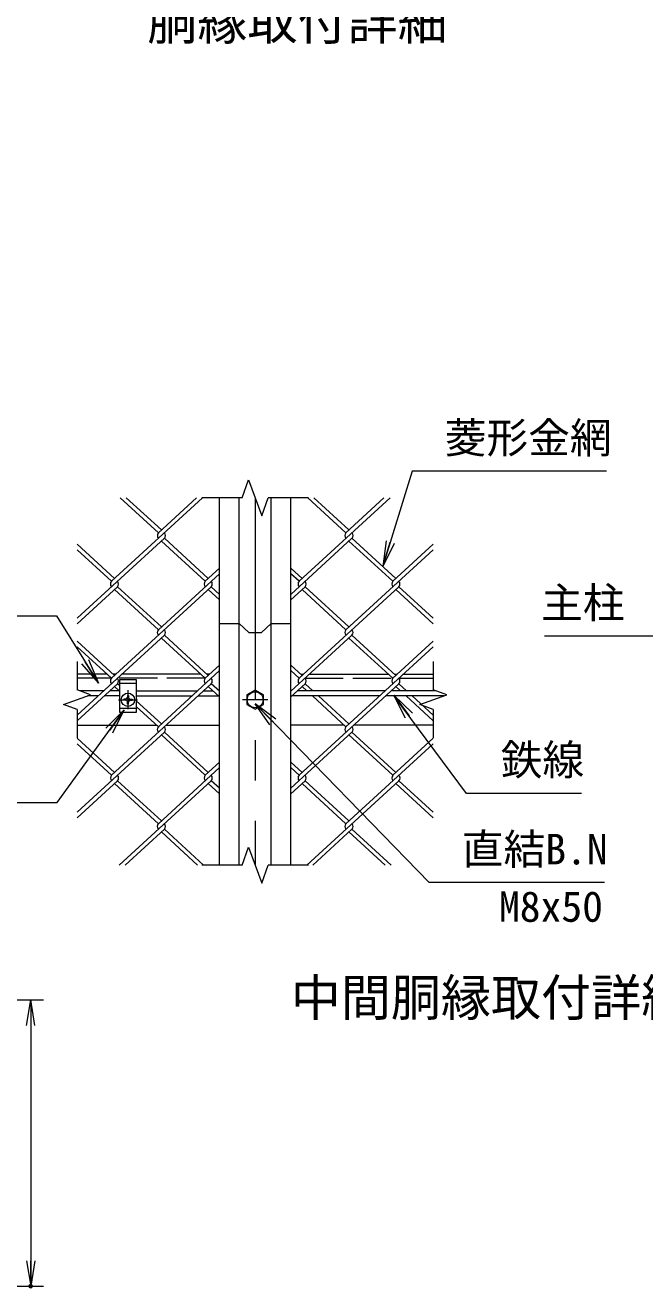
# Model space of a CAD drawing. Units: millimetres, scale not verified. Extents: x -4200 to 4200, y -2970 to 2970.
# Drawn here: x 1590 to 2564, y -564 to 1421 of the extents above; entities that cross this region are included whole.
import ezdxf
from ezdxf.enums import TextEntityAlignment as Align

# ---------------------------------------------------------------- set-up
doc = ezdxf.new("R2010")
doc.units = ezdxf.units.MM
doc.header["$LTSCALE"] = 10
doc.header["$PDMODE"] = 32
doc.header["$PDSIZE"] = 5
doc.linetypes.add('DASHED', pattern=[7.5, 6, -1.5])
doc.linetypes.add('USER1', pattern=[50.8, 31.75, -6.35, 6.35, -6.35])
for name, color, linetype, lineweight in [('0-0_D-STR1', 1, 'Continuous', 18), ('0-1_D-BMK', 2, 'USER1', 13), ('0-2_D-STR-DIM', 7, 'Continuous', 13), ('0-3_D-STR3', 3, 'Continuous', 13), ('0-7_0', 7, 'Continuous', 18), ('0-A_D-STR2', 7, 'Continuous', 13), ('0-B_D-STR-TXT', 7, 'Continuous', 13)]:
    doc.layers.add(name, color=color, linetype=linetype, lineweight=lineweight)
doc.layers.add('0-8_Defpoints', color=7, linetype='Continuous')
doc.layers.add('0-9_D-TTL-TXT', color=7, linetype='Continuous')
doc.styles.add('ＭＳ ゴシック', font='')
doc.styles.get('ＭＳ ゴシック').set_extended_font_data('MS Gothic')

# ---------------------------------------------------------------- blocks, each defined once
blk = doc.blocks.new('_Open')
at = {"layer": '0-7_0'}
blk.add_line((-10, 1.667), (0, 0), dxfattribs=at)
blk.add_lwpolyline([(-10, -1.667), (0, 0), (-10, 0)], dxfattribs=at)

msp = doc.modelspace()

# ---------------------------------------------------------------- linework, layer by layer
at = {"layer": '0-0_D-STR1'}
for p, q in [((1895.12, 100.41), (1895.12, 677.83)), ((1926.12, 100.41), (1926.12, 677.83)), ((1976.12, 100.41), (1976.12, 677.83)), ((2007.12, 100.41), (2007.12, 677.83)), ((1718.5, 400.41), (1671.12, 400.41)), ((1731.91, 400.41), (1727.97, 400.41)), ((1865.95, 400.41), (1741.38, 400.41)), ((1879.36, 400.41), (1875.43, 400.41)), ((2022.88, 400.41), (2026.82, 400.41)), ((2036.29, 400.41), (2160.87, 400.41)), ((2170.34, 400.41), (2174.27, 400.41)), ((2183.75, 400.41), (2231.12, 400.41)), ((1671.12, 320.41), (1796.33, 320.41)), ((1811, 320.41), (1895.12, 320.41)), ((2091.24, 320.41), (2007.12, 320.41)), ((2231.12, 320.41), (2105.91, 320.41))]:
    msp.add_line(p, q, dxfattribs=at)
at = {"layer": '0-0_D-STR1', "linetype": 'DASHED'}
for p, q in [((1725.36, 394.41), (1671.12, 394.41)), ((1872.5, 394.41), (1734.52, 394.41)), ((2029.74, 394.41), (2167.73, 394.41)), ((2176.89, 394.41), (2231.12, 394.41))]:
    msp.add_line(p, q, dxfattribs=at)
at = {"layer": '0-0_D-STR1'}
msp.add_lwpolyline([(1895.12, 480.41), (1926.12, 480.41), (1941.12, 465.94), (1961.12, 465.94), (1976.12, 480.41), (2007.12, 480.41)], dxfattribs=at)
at = {"layer": '0-1_D-BMK'}
for p, q in [((1951.12, 677.83), (1951.12, 100.41)), ((1736.24, 360.41), (1766, 360.41)), ((1751.12, 375.29), (1751.12, 345.53)), ((1971.12, 360.41), (1931.12, 360.41))]:
    msp.add_line(p, q, dxfattribs=at)
at = {"layer": '0-2_D-STR-DIM'}
for p, q in [((1930.6, 677.83), (1867.12, 677.83)), ((2035.12, 677.83), (1971.64, 677.83)), ((1671.12, 420.41), (1671.12, 375.8)), ((2231.12, 420.41), (2231.12, 375.8)), ((1671.12, 345.02), (1671.12, 300.41)), ((2231.12, 345.02), (2231.12, 300.41)), ((1930.6, 100.41), (1867.12, 100.41)), ((2035.12, 100.41), (1971.64, 100.41)), ((1254.6, -111.61), (1618.21, -111.61)), ((1598.21, -111.61), (1598.21, -561.61)), ((1254.6, -561.61), (1618.21, -561.61))]:
    msp.add_line(p, q, dxfattribs=at)
for points in [[(1930.6, 677.83), (1940.86, 706.03), (1961.38, 649.64), (1971.64, 677.83)], [(1671.12, 345.02), (1649.98, 352.71), (1692.27, 368.11), (1671.12, 375.8)], [(2231.12, 345.02), (2209.98, 352.71), (2252.27, 368.11), (2231.12, 375.8)], [(1930.6, 100.41), (1940.86, 128.6), (1961.38, 72.22), (1971.64, 100.41)]]:
    msp.add_lwpolyline(points, dxfattribs=at)
at = {"layer": '0-3_D-STR3'}
for p, q in [((1738.12, 392.41), (1764.12, 392.41)), ((1738.12, 340.41), (1738.12, 392.41)), ((1713.01, 374.41), (1674.95, 374.41)), ((1704.28, 366.41), (1687.61, 366.41)), ((1738.12, 366.41), (1713.75, 366.41)), ((1738.12, 374.41), (1722.48, 374.41)), ((1747.46, 361.19), (1744.42, 361.14)), ((1744.42, 361.14), (1744.42, 359.68)), ((1744.42, 361.14), (1744.42, 359.68)), ((1747.46, 359.63), (1744.42, 359.68)), ((1749.32, 362.14), (1747.46, 361.19)), ((1749.32, 358.68), (1747.46, 359.63)), ((1749.36, 362.18), (1750.34, 364.02)), ((1749.36, 358.64), (1750.34, 356.8)), ((1750.39, 367.11), (1750.34, 364.02)), ((1750.34, 367.11), (1751.85, 367.11)), ((1751.85, 367.11), (1751.91, 364.02)), ((1752.89, 362.18), (1751.91, 364.02)), ((1752.89, 358.64), (1751.91, 356.8)), ((1752.92, 362.14), (1754.78, 361.19)), ((1752.92, 358.68), (1754.78, 359.63)), ((1754.78, 359.63), (1757.82, 359.68)), ((1764.12, 374.41), (1860.46, 374.41)), ((1764.12, 366.41), (1851.73, 366.41)), ((1861.2, 366.41), (1893.59, 366.41)), ((1869.93, 374.41), (1884.86, 374.41)), ((1951.12, 375.42), (1938.12, 367.92)), ((1938.12, 367.92), (1938.12, 352.9)), ((1964.12, 367.92), (1951.12, 375.42)), ((1964.12, 352.9), (1964.12, 367.92)), ((2146.64, 366.41), (2008.66, 366.41)), ((2155.37, 374.41), (2017.39, 374.41)), ((2247.61, 366.41), (2156.12, 366.41)), ((2234.95, 374.41), (2164.85, 374.41)), ((1750.39, 353.71), (1750.34, 356.8)), ((1750.39, 353.71), (1751.85, 353.71)), ((1751.85, 353.71), (1751.91, 356.8)), ((1938.12, 352.9), (1951.12, 345.4)), ((1951.12, 345.4), (1964.12, 352.9))]:
    msp.add_line(p, q, dxfattribs=at)
at = {"layer": '0-3_D-STR3', "linetype": 'DASHED'}
for p, q in [((1738.12, 386.41), (1764.12, 386.41)), ((1764.12, 346.41), (1738.12, 346.41))]:
    msp.add_line(p, q, dxfattribs=at)
at = {"layer": '0-3_D-STR3'}
for points in [[(1764.12, 392.41), (1764.12, 340.41), (1738.12, 340.41)], [(1754.78, 361.19), (1757.82, 361.14), (1757.82, 359.68)]]:
    msp.add_lwpolyline(points, dxfattribs=at)
for centre, radius in [((1751.12, 360.41), 10.5), ((1951.12, 360.41), 12.5)]:
    msp.add_circle(centre, radius, dxfattribs=at)
at = {"layer": '0-8_Defpoints'}
msp.add_point((1598.21, -561.61), dxfattribs=at)
at = {"layer": '0-A_D-STR2'}
for p, q in [((1868.26, 677.83), (1725.2, 546.75)), ((1798.93, 622.99), (1739.07, 677.83)), ((1803.67, 627.33), (1748.55, 677.83)), ((1859.02, 677.83), (1799.05, 622.88)), ((2163.17, 677.83), (2020.11, 546.75)), ((2093.84, 622.99), (2033.99, 677.83)), ((2098.58, 627.33), (2043.46, 677.83)), ((2153.7, 677.83), (2093.84, 622.99)), ((1808.4, 614.31), (1671.12, 488.51)), ((1729.94, 551.09), (1671.12, 604.98)), ((1725.2, 546.75), (1671.12, 596.3)), ((1872.66, 546.75), (1803.67, 609.96)), ((1877.39, 551.09), (1808.4, 614.31)), ((2103.31, 614.31), (2007.12, 526.16)), ((2231.12, 596.3), (2093.84, 470.51)), ((2167.57, 546.75), (2098.58, 609.96)), ((2172.31, 551.09), (2103.31, 614.31)), ((2231.12, 604.98), (2167.57, 546.75)), ((1895.12, 558.65), (1798.93, 470.51)), ((1895.12, 567.33), (1872.66, 546.75)), ((2024.85, 551.09), (2007.12, 567.33)), ((2020.11, 546.75), (2007.12, 558.65)), ((1734.68, 538.07), (1671.12, 479.83)), ((1882.13, 538.07), (1725.2, 394.27)), ((1803.67, 474.85), (1734.68, 538.07)), ((1895.12, 526.16), (1882.13, 538.07)), ((2029.59, 538.07), (2007.12, 517.48)), ((2177.04, 538.07), (2020.11, 394.27)), ((2098.58, 474.85), (2029.59, 538.07)), ((2231.12, 488.51), (2177.04, 538.07)), ((1798.93, 470.51), (1729.94, 533.73)), ((1895.12, 517.48), (1877.39, 533.73)), ((2093.84, 470.51), (2024.85, 533.73)), ((2231.12, 479.83), (2172.31, 533.73)), ((1808.4, 461.83), (1671.12, 336.03)), ((1872.66, 394.27), (1803.67, 457.49)), ((1877.39, 398.61), (1808.4, 461.83)), ((2103.31, 461.83), (2007.12, 373.68)), ((2167.57, 394.27), (2098.58, 457.49)), ((2172.31, 398.61), (2103.31, 461.83)), ((1729.94, 398.61), (1671.12, 452.5)), ((1725.2, 394.27), (1671.12, 443.82)), ((2231.12, 443.82), (2093.84, 318.03)), ((2231.12, 452.5), (2167.57, 394.27)), ((1895.12, 406.17), (1798.93, 318.03)), ((1895.12, 414.85), (1872.66, 394.27)), ((2024.85, 398.61), (2007.12, 414.85)), ((2020.11, 394.27), (2007.12, 406.17)), ((1734.68, 385.59), (1671.12, 327.35)), ((1882.13, 385.59), (1725.2, 241.79)), ((1737.4, 374.41), (1729.94, 381.25)), ((1738.12, 382.43), (1734.68, 385.59)), ((1895.12, 365), (1877.39, 381.25)), ((1895.12, 373.68), (1882.13, 385.59)), ((2029.59, 385.59), (2007.12, 365)), ((2177.04, 385.59), (2020.11, 241.79)), ((2032.31, 374.41), (2024.85, 381.25)), ((2041.78, 374.41), (2029.59, 385.59)), ((2179.77, 374.41), (2172.31, 381.25)), ((2189.24, 374.41), (2177.04, 385.59)), ((1803.67, 322.37), (1764.12, 358.6)), ((2093.84, 318.03), (2041.04, 366.41)), ((2098.58, 322.37), (2050.51, 366.41)), ((2231.12, 327.35), (2188.5, 366.41)), ((2231.12, 336.03), (2197.97, 366.41)), ((1798.93, 318.03), (1764.12, 349.92)), ((1808.4, 309.35), (1671.12, 183.55)), ((1729.94, 246.13), (1671.12, 300.02)), ((1872.66, 241.79), (1803.67, 305.01)), ((1877.39, 246.13), (1808.4, 309.35)), ((2103.31, 309.35), (2007.12, 221.2)), ((2167.57, 241.79), (2098.58, 305.01)), ((2172.31, 246.13), (2103.31, 309.35)), ((2231.12, 300.02), (2167.57, 241.79)), ((1725.2, 241.79), (1671.12, 291.34)), ((2231.12, 291.34), (2093.84, 165.55)), ((1895.12, 262.37), (1872.66, 241.79)), ((2024.85, 246.13), (2007.12, 262.37)), ((1895.12, 253.69), (1798.93, 165.55)), ((2020.11, 241.79), (2007.12, 253.69)), ((1734.68, 233.11), (1671.12, 174.87)), ((1798.93, 165.55), (1729.94, 228.77)), ((1803.67, 169.89), (1734.68, 233.11)), ((1882.13, 233.11), (1737.32, 100.41)), ((1895.12, 212.52), (1877.39, 228.77)), ((1895.12, 221.2), (1882.13, 233.11)), ((2029.59, 233.11), (2007.12, 212.52)), ((2093.84, 165.55), (2024.85, 228.77)), ((2098.58, 169.89), (2029.59, 233.11)), ((2177.04, 233.11), (2032.23, 100.41)), ((2231.12, 174.87), (2172.31, 228.77)), ((2231.12, 183.55), (2177.04, 233.11)), ((1808.4, 156.87), (1746.79, 100.41)), ((1860.54, 100.41), (1803.67, 152.53)), ((1870.02, 100.41), (1808.4, 156.87)), ((2103.31, 156.87), (2041.7, 100.41)), ((2155.45, 100.41), (2098.58, 152.53)), ((2164.93, 100.41), (2103.31, 156.87))]:
    msp.add_line(p, q, dxfattribs=at)
for centre, start, end in [((1803.77, 618.53), 137.5, 222.5), ((1803.77, 618.53), 317.5, 42.5), ((2098.68, 618.53), 137.5, 222.5), ((2098.68, 618.53), 317.5, 42.5), ((1729.94, 542.41), 137.5, 222.5), ((1729.94, 542.41), 317.5, 42.5), ((1877.39, 542.41), 137.5, 222.5), ((1877.38, 542.4), 317.5, 42.5), ((2024.96, 542.29), 137.5, 222.5), ((2024.85, 542.41), 317.5, 42.5), ((2172.41, 542.29), 137.5, 222.5), ((2172.41, 542.29), 317.5, 42.5), ((1803.66, 466.16), 137.5, 222.5), ((1803.66, 466.16), 317.5, 42.5), ((2098.57, 466.16), 137.5, 222.5), ((2098.57, 466.16), 317.5, 42.5), ((1729.94, 389.93), 137.5, 222.5), ((1729.94, 389.93), 317.5, 42.5), ((1877.39, 389.93), 137.5, 222.5), ((1877.38, 389.92), 317.5, 42.5), ((2024.96, 389.81), 137.5, 222.5), ((2024.85, 389.93), 317.5, 42.5), ((2172.41, 389.81), 137.5, 222.5), ((2172.41, 389.81), 317.5, 42.5), ((1803.66, 313.68), 137.5, 222.5), ((1803.66, 313.68), 317.5, 42.5), ((2098.7, 313.58), 137.5, 222.5), ((2098.7, 313.58), 317.5, 42.5), ((1730.06, 237.34), 137.5, 222.5), ((1730.06, 237.34), 317.5, 42.5), ((1877.51, 237.34), 137.5, 222.5), ((1877.38, 237.44), 317.5, 42.5), ((2024.97, 237.34), 137.5, 222.5), ((2024.97, 237.34), 317.5, 42.5), ((2172.53, 237.22), 137.5, 222.5), ((2172.53, 237.22), 317.5, 42.5), ((1803.66, 161.2), 137.5, 222.5), ((1803.66, 161.2), 317.5, 42.5), ((2098.7, 161.1), 137.5, 222.5), ((2098.7, 161.1), 317.5, 42.5)]:
    msp.add_arc(centre, 6.42, start, end, dxfattribs=at)
at = {"layer": '0-B_D-STR-TXT'}
for points in [[(2503.57, 719.59), (2198.08, 719.59), (2152.29, 571.88)], [(2405.88, 460.7), (2583.2, 460.7), (2675.16, 592.16)], [(1330.4, 492.52), (1638.69, 492.52), (1703.8, 388.05)], [(2464.41, 213.12), (2283.54, 213.12), (2170.46, 365.78)], [(1265.79, 198.91), (1639.81, 198.91), (1744.17, 342.83)], [(2500.2, 73.08), (2224.66, 73.08), (1952.52, 352.72)]]:
    msp.add_lwpolyline(points, dxfattribs=at)

# ---------------------------------------------------------------- block references
at = {"layer": '0-2_D-STR-DIM', "xscale": 4, "yscale": 4}
for p, rotation in [((1598.21, -111.61), 90), ((1598.21, -561.61), 270)]:
    msp.add_blockref('_Open', p, dxfattribs=dict(at, rotation=rotation))
at = {"layer": '0-B_D-STR-TXT', "xscale": 4, "yscale": 4}
for p, rotation in [((2151.7, 569.97), 252.77624), ((1704.86, 386.35), 301.93334), ((1951.12, 354.16), 134.22053), ((2169.27, 367.39), 126.528), ((1745.35, 344.45), 54.05188)]:
    msp.add_blockref('_Open', p, dxfattribs=dict(at, rotation=rotation))

# ---------------------------------------------------------------- texts
at = {"layer": '0-9_D-TTL-TXT', "style": 'ＭＳ ゴシック'}
for s, p in [('胴縁取付詳細', (1781.57, 1380.75)), ('中間胴縁取付詳細', (2007.1, -153.99))]:
    msp.add_text(s, height=57.7, dxfattribs=at).set_placement(p, align=Align.BOTTOM_LEFT)
at = {"layer": '0-B_D-STR-TXT', "style": 'ＭＳ ゴシック'}
for s, p in [('菱形金網', (2249.26, 733.82)), ('主柱', (2400.81, 474.42)), ('鉄線', (2337.26, 227.48)), ('直結B.N', (2276.09, 87.06)), ('M8x50', (2334.45, -3.13))]:
    msp.add_text(s, height=48.09, dxfattribs=at).set_placement(p, align=Align.BOTTOM_LEFT)

doc.saveas('drawing.dxf')
